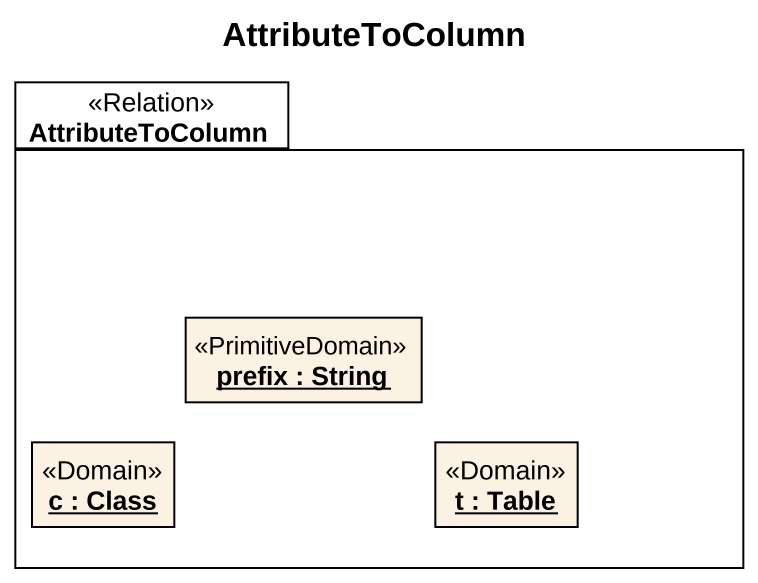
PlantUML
@startuml
title AttributeToColumn
hide circle
hide empty members
package AttributeToColumn <<Relation>> {
  object "prefix : String" as prefix <<PrimitiveDomain>>
  object "c : Class" as c <<Domain>>
  object "t : Table" as t <<Domain>>
}
@enduml
